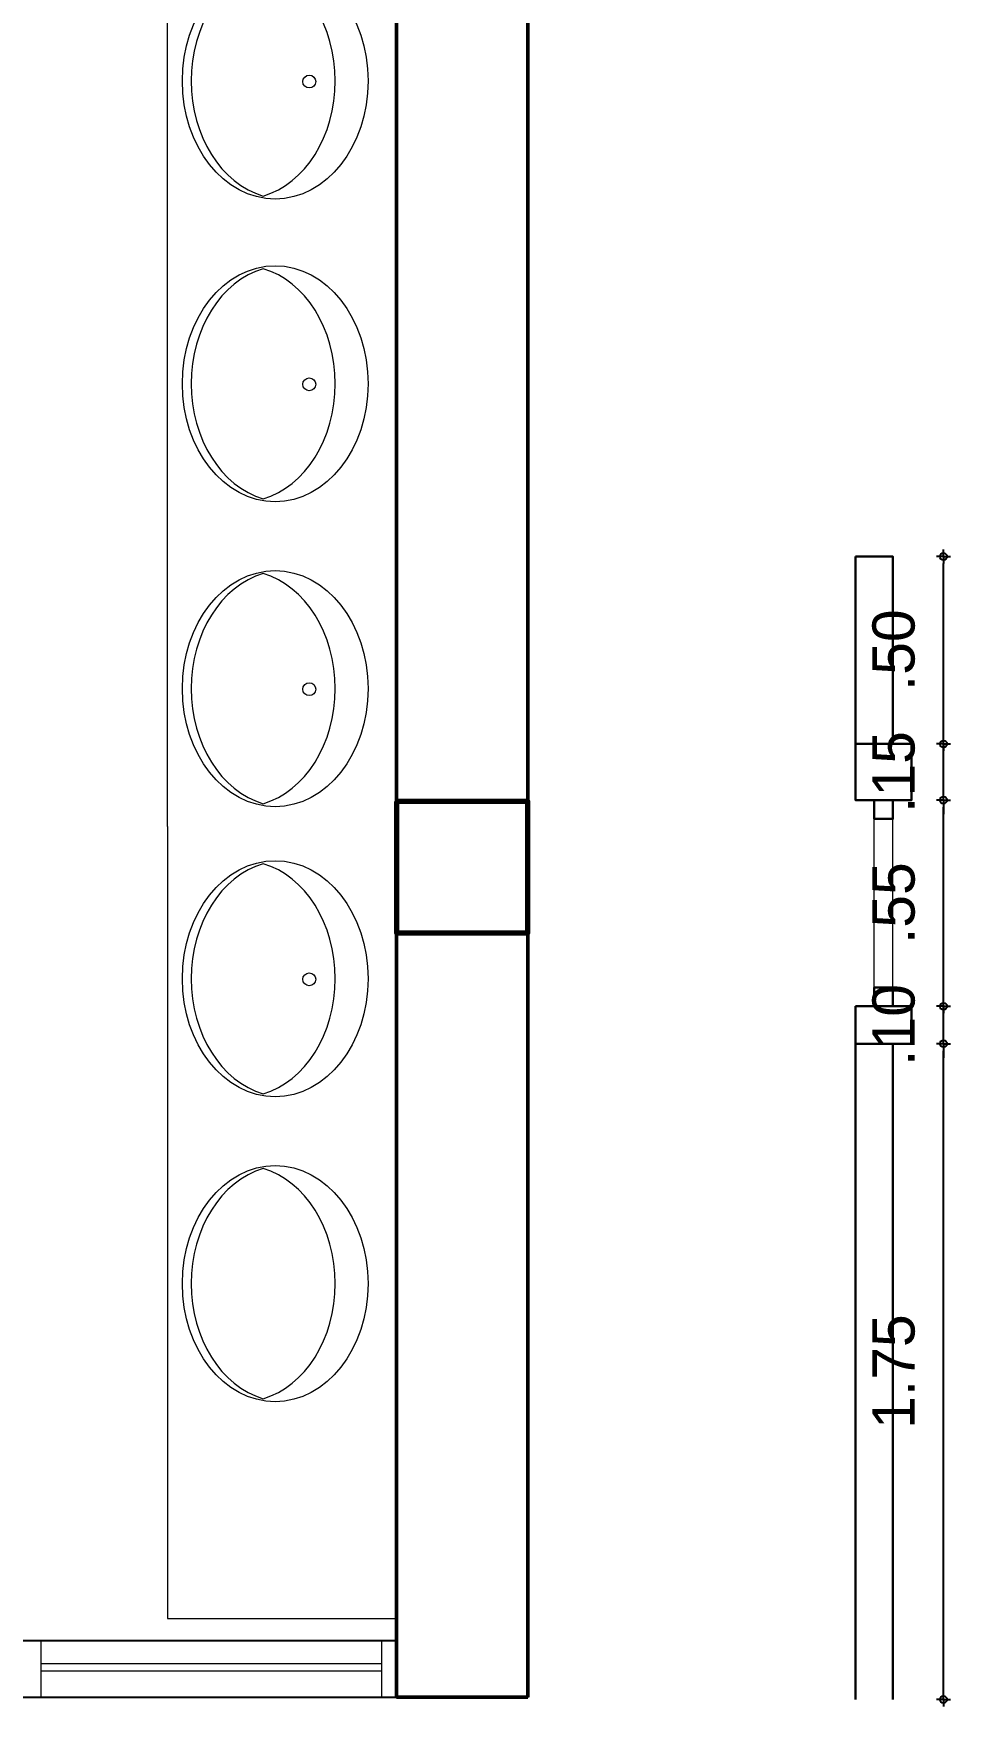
# Model space of a CAD drawing. Header units: millimetres. Extents: x -38 to 179, y -2 to 69.
# Drawn here: x 86.475 to 88.92, y 13.873 to 18.337 of the extents above; entities that cross this region are included whole.
import ezdxf

# ---------------------------------------------------------------- set-up
doc = ezdxf.new("R2010")
doc.units = ezdxf.units.MM
doc.layers.get('0').update_dxf_attribs({"color": 255})
for name, color, linetype, lineweight in [('00-Muros', 2, 'Continuous', 30), ('02 AZUL', 5, 'Continuous', 5), ('05 MAGENTA', 6, 'Continuous', 30), ('06 ROJO', 1, 'Continuous', 50), ('12 COLUMNAS', 4, 'Continuous', 70), ('14 ANTEPECHO', 3, 'Continuous', 15), ('A-PLAN5', 195, 'Continuous', 9)]:
    doc.layers.add(name, color=color, linetype=linetype, lineweight=lineweight)
doc.layers.add('X_COTAS200', color=6, linetype='Continuous')
doc.styles.add('UNAL PLANEACION', font='arial.ttf')
doc.dimstyles.new('COTAS 75', dxfattribs={"dimscale": 75, "dimtxt": 0.0015, "dimasz": 0.00025, "dimexe": 0, "dimexo": 0.00025, "dimgap": 0.001, "dimtad": 1, "dimzin": 4, "dimdsep": 46, "dimtxsty": 'UNAL PLANEACION', "dimblk": 'DIMBLK', "dimcen": 1, "dimse1": 1, "dimse2": 1, "dimclrd": 8, "dimclre": 8, "dimclrt": 256, "dimadec": 0, "dimazin": 1, "dimtfac": 1, "dimtix": 1, "dimtmove": 2, "dimatfit": 0, "dimldrblk": 'INDICE', "dimfxl": 1, "dimtolj": 1, "dimtzin": 0, "dimarcsym": 0})

# ---------------------------------------------------------------- blocks, each defined once
blk = doc.blocks.new('DIMBLK')
for p, q in [((0, 0), (-1, 0)), ((0, -1.8e-15), (0, 0.9999999999999982)), ((0, 0), (1, 0)), ((0, -1.8e-15), (0, -1.000000000000001))]:
    blk.add_line(p, q)
blk.add_circle((0, 0), 0.5)
blk = doc.blocks.new('*D206')
at = {"layer": 'Defpoints', "color": 0, "ltscale": 0.2, "transparency": 16777216}
for p in [(88.76608163168726, 15.64126074441302), (88.90095514849425, 15.64126074441302), (88.76608163168726, 13.89126074441302)]:
    blk.add_point(p, dxfattribs=at)
at = {"layer": 'X_COTAS200', "color": 8, "lineweight": -2, "ltscale": 0.2, "transparency": 16777216}
blk.add_line((88.90095514849425, 13.91001074441303), (88.90095514849425, 15.62251074441302), dxfattribs=at)
at = {"layer": 'X_COTAS200', "color": 8, "lineweight": -2, "ltscale": 0.2, "transparency": 16777216, "xscale": 0.01875, "yscale": 0.01875, "zscale": 0.01875}
for p, rotation in [((88.90095514849425, 15.64126074441302), 90), ((88.90095514849425, 13.89126074441302), 270)]:
    blk.add_blockref('DIMBLK', p, dxfattribs=dict(at, rotation=rotation))
at = {"layer": 'X_COTAS200', "ltscale": 0.2, "transparency": 16777216, "insert": (88.76851568737554, 14.766260744413), "char_height": 0.1125, "attachment_point": 5, "rotation": 90, "style": 'UNAL PLANEACION'}
blk.add_mtext('\\A1;1.75', dxfattribs=at)
blk = doc.blocks.new('INDICE')
blk.add_line((-0.1729636408933857, 3.14613411092e-05), (-1.172963640893385, 3.14613411092e-05))
blk.add_lwpolyline([(-0.5241745400111313, 0.8665636885945104), (-0.3756261582129809, 0.926771271267114), (0, 0), (-0.375963284729437, -0.9266345604041816), (-0.5244897537743328, -0.8663729410445171), (-0.1729636408933857, 3.14613411092e-05)], close=True)
blk = doc.blocks.new('*D207')
at = {"layer": 'Defpoints', "color": 0, "ltscale": 0.2, "transparency": 16777216}
for p in [(88.81608163169017, 15.74126074441885), (88.90095514849527, 15.74126074441885), (88.81608163169017, 15.64126074441302)]:
    blk.add_point(p, dxfattribs=at)
at = {"layer": 'X_COTAS200', "color": 8, "lineweight": -2, "ltscale": 0.2, "transparency": 16777216}
for p, q in [((88.90095514849527, 15.76001074441885), (88.90095514849527, 15.77876074441884)), ((88.90095514849527, 15.64126074441302), (88.90095514849527, 15.74126074441885)), ((88.90095514849527, 15.62251074441302), (88.90095514849527, 15.60376074441302))]:
    blk.add_line(p, q, dxfattribs=at)
at = {"layer": 'X_COTAS200', "color": 8, "lineweight": -2, "ltscale": 0.2, "transparency": 16777216, "xscale": 0.01875, "yscale": 0.01875, "zscale": 0.01875}
for p, rotation in [((88.90095514849527, 15.74126074441885), 270), ((88.90095514849527, 15.64126074441302), 90)]:
    blk.add_blockref('DIMBLK', p, dxfattribs=dict(at, rotation=rotation))
at = {"layer": 'X_COTAS200', "ltscale": 0.2, "transparency": 16777216, "insert": (88.76851568737656, 15.69126074441591), "char_height": 0.1125, "attachment_point": 5, "rotation": 90, "style": 'UNAL PLANEACION'}
blk.add_mtext('\\A1;.10', dxfattribs=at)
blk = doc.blocks.new('*D208')
at = {"layer": 'Defpoints', "color": 0, "ltscale": 0.2, "transparency": 16777216}
for p in [(88.81608163169017, 16.29126074443631), (88.9009551484947, 16.29126074443631), (88.81608163169017, 15.74126074441885)]:
    blk.add_point(p, dxfattribs=at)
at = {"layer": 'X_COTAS200', "color": 8, "lineweight": -2, "ltscale": 0.2, "transparency": 16777216}
blk.add_line((88.9009551484947, 15.76001074441885), (88.9009551484947, 16.27251074443631), dxfattribs=at)
at = {"layer": 'X_COTAS200', "color": 8, "lineweight": -2, "ltscale": 0.2, "transparency": 16777216, "xscale": 0.01875, "yscale": 0.01875, "zscale": 0.01875}
for p, rotation in [((88.9009551484947, 16.29126074443631), 90), ((88.9009551484947, 15.74126074441885), 270)]:
    blk.add_blockref('DIMBLK', p, dxfattribs=dict(at, rotation=rotation))
at = {"layer": 'X_COTAS200', "ltscale": 0.2, "transparency": 16777216, "insert": (88.76874590565704, 16.01626074442754), "char_height": 0.1125, "attachment_point": 5, "rotation": 90, "style": 'UNAL PLANEACION'}
blk.add_mtext('\\A1;.55', dxfattribs=at)
blk = doc.blocks.new('*D209')
at = {"layer": 'Defpoints', "color": 0, "ltscale": 0.2, "transparency": 16777216}
for p in [(88.81608163169017, 16.44126074443049), (88.90095514849573, 16.44126074443049), (88.81608163169017, 16.29126074443631)]:
    blk.add_point(p, dxfattribs=at)
at = {"layer": 'X_COTAS200', "color": 8, "lineweight": -2, "ltscale": 0.2, "transparency": 16777216}
for p, q in [((88.90095514849573, 16.46001074443049), (88.90095514849573, 16.47876074443049)), ((88.90095514849573, 16.29126074443631), (88.90095514849573, 16.44126074443049)), ((88.90095514849573, 16.27251074443631), (88.90095514849573, 16.25376074443631))]:
    blk.add_line(p, q, dxfattribs=at)
at = {"layer": 'X_COTAS200', "color": 8, "lineweight": -2, "ltscale": 0.2, "transparency": 16777216, "xscale": 0.01875, "yscale": 0.01875, "zscale": 0.01875}
for p, rotation in [((88.90095514849573, 16.44126074443049), 270), ((88.90095514849573, 16.29126074443631), 90)]:
    blk.add_blockref('DIMBLK', p, dxfattribs=dict(at, rotation=rotation))
at = {"layer": 'X_COTAS200', "ltscale": 0.2, "transparency": 16777216, "insert": (88.76851568737702, 16.36626074443337), "char_height": 0.1125, "attachment_point": 5, "rotation": 90, "style": 'UNAL PLANEACION'}
blk.add_mtext('\\A1;.15', dxfattribs=at)
blk = doc.blocks.new('*D210')
at = {"layer": 'Defpoints', "color": 0, "ltscale": 0.2, "transparency": 16777216}
for p in [(88.76608163168726, 16.94126074443049), (88.90095514849516, 16.94126074443049), (88.76608163168726, 16.44126074443049)]:
    blk.add_point(p, dxfattribs=at)
at = {"layer": 'X_COTAS200', "color": 8, "lineweight": -2, "ltscale": 0.2, "transparency": 16777216}
blk.add_line((88.90095514849516, 16.46001074443049), (88.90095514849516, 16.92251074443049), dxfattribs=at)
at = {"layer": 'X_COTAS200', "color": 8, "lineweight": -2, "ltscale": 0.2, "transparency": 16777216, "xscale": 0.01875, "yscale": 0.01875, "zscale": 0.01875}
for p, rotation in [((88.90095514849516, 16.94126074443049), 90), ((88.90095514849516, 16.44126074443049), 270)]:
    blk.add_blockref('DIMBLK', p, dxfattribs=dict(at, rotation=rotation))
at = {"layer": 'X_COTAS200', "ltscale": 0.2, "transparency": 16777216, "insert": (88.76851568737645, 16.69126074443045), "char_height": 0.1125, "attachment_point": 5, "rotation": 90, "style": 'UNAL PLANEACION'}
blk.add_mtext('\\A1;.50', dxfattribs=at)

msp = doc.modelspace()

# ---------------------------------------------------------------- linework, layer by layer
for points in [[(87.44240493923826, 13.89745717959522), (87.79240493924408, 13.89745717959522), (87.79240493924408, 21.31245717958882), (87.44240493923826, 21.31245717958882)], [(84.44240493923826, 13.89745717959522), (87.44240493923826, 13.89745717959522), (87.44240493923826, 14.0474571795894), (84.44240493923826, 14.0474571795894)]]:
    msp.add_lwpolyline(points, close=True)
at = {"layer": '00-Muros'}
msp.add_line((88.66608163168141, 13.89126074441302), (88.66608163168141, 15.74126074441884), dxfattribs=at)
for points in [[(88.66608163168141, 16.44126074443048), (88.81608163169014, 16.44126074443048), (88.81608163169014, 16.2912607444363), (88.66608163168141, 16.2912607444363), (88.66608163168141, 16.94126074443048)], [(88.66608163168141, 16.94126074443048), (88.76608163168723, 16.94126074443048), (88.76608163168723, 16.44126074443048)], [(88.66608163168141, 15.74126074441884), (88.81608163169014, 15.74126074441884), (88.81608163169014, 15.64126074441302), (88.66608163168141, 15.64126074441302)], [(88.76608163168723, 13.89126074441302), (88.76608163168723, 15.64126074441302)]]:
    msp.add_lwpolyline(points, dxfattribs=at)
at = {"layer": '02 AZUL'}
for p, q in [((86.83240493923768, 16.22095506214464), (86.83240493923768, 18.60245717959697)), ((86.83240493923768, 16.22095506214464), (86.83240493923768, 14.10745717958707)), ((86.49573827258246, 13.89745717959522), (86.49573827258246, 14.0474571795894)), ((86.49573827258246, 13.98745717959173), (87.40240493924466, 13.98745717959173)), ((86.49573827258246, 13.96745717958765), (87.40240493924466, 13.96745717958765))]:
    msp.add_line(p, q, dxfattribs=at)
for points in [[(86.83240493923768, 14.10745717958707), (87.44240493923826, 14.10745717958707)], [(87.40240493924466, 14.0474571795894), (87.40240493924466, 13.89745717959522)]]:
    msp.add_lwpolyline(points, dxfattribs=at)
for centre in [(87.21005044932645, 18.20883812216562), (87.21005044932645, 17.40095685490451), (87.21005044932645, 16.58727460780574), (87.21005044932645, 15.81321528119952)]:
    msp.add_circle(centre, 0.01716756416631142, dxfattribs=at)
for centre in [(87.11918633342248, 18.21032957949137), (87.11918633342248, 17.40244831223026), (87.11918633342248, 16.58876606513149), (87.11918633342248, 15.81470673852527), (87.11918633342248, 15.00102449144106)]:
    msp.add_ellipse(centre, major_axis=(7.715274834628356e-17, 0.3150000000000013), ratio=0.7857142857142886, dxfattribs=at)
for centre, start_param, end_param in [((87.14268392667691, 18.21032957949137), 0.2257002037301241, 2.915892449859669), ((87.03190844005258, 18.21032957949137), 3.367292857314868, 6.057485103449462), ((87.14268392667691, 17.40244831223026), 0.2257002037301241, 2.915892449859669), ((87.03190844005258, 17.40244831223026), 3.367292857314868, 6.057485103449462), ((87.14268392667691, 16.58876606513149), 0.2257002037301241, 2.915892449859669), ((87.03190844005258, 16.58876606513149), 3.367292857314868, 6.057485103449462), ((87.14268392667691, 15.81470673852527), 0.2257002037301241, 2.915892449859669), ((87.03190844005258, 15.81470673852527), 3.367292857314868, 6.057485103449462), ((87.14268392667691, 15.00102449144106), 0.2257002037301241, 2.915892449859669), ((87.03190844005258, 15.00102449144106), 3.367292857314868, 6.057485103449462)]:
    msp.add_ellipse(centre, major_axis=(7.715274834628356e-17, 0.3150000000000013), ratio=0.7857142857142886, start_param=start_param, end_param=end_param, dxfattribs=at)
at = {"layer": '05 MAGENTA'}
for points in [[(88.71608163168432, 16.24126074441884), (88.71608163168432, 16.2912607444363), (88.76608163168723, 16.2912607444363), (88.76608163168723, 16.24126074441884)], [(88.71608163168432, 15.74126074441884), (88.71608163168432, 15.7912607444363), (88.76608163168723, 15.7912607444363), (88.76608163168723, 15.74126074441884)]]:
    msp.add_lwpolyline(points, close=True, dxfattribs=at)
at = {"layer": '06 ROJO'}
for p, q in [((87.79240493924408, 16.28745717959464), (87.79240493924408, 21.43236324397367)), ((87.44240493923826, 20.82745717958824), (87.44240493923826, 13.89745717959522)), ((87.79240493924408, 13.89745717959522), (87.79240493924408, 15.93745717958882)), ((87.44240493923826, 13.89745717959522), (87.79240493924408, 13.89745717959522))]:
    msp.add_line(p, q, dxfattribs=at)
at = {"layer": '12 COLUMNAS'}
msp.add_lwpolyline([(87.44240493923826, 16.28745717959464), (87.44240493923826, 15.93745717958882), (87.79240493924408, 15.93745717958882), (87.79240493924408, 16.28745717959464)], close=True, dxfattribs=at)
at = {"layer": '14 ANTEPECHO'}
for p, q in [((81.6424049392499, 14.0474571795894), (87.44240493923826, 14.0474571795894)), ((81.6424049392499, 13.89745717959522), (87.44240493923826, 13.89745717959522))]:
    msp.add_line(p, q, dxfattribs=at)
at = {"layer": 'A-PLAN5'}
for points in [[(88.71608163168432, 15.7912607444363), (88.71608163168432, 16.24126074441884)], [(88.76608163168723, 15.7912607444363), (88.76608163168723, 16.24126074441884)]]:
    msp.add_lwpolyline(points, dxfattribs=at)

# ---------------------------------------------------------------- dimensions: what is measured, and where the dimension line sits
at = {"layer": 'X_COTAS200', "ltscale": 0.2}
for base, p1, p2, picture, middle in [((88.90095514849516, 16.94126074443049), (88.76608163168723, 16.44126074443048), (88.76608163168723, 16.94126074443048), '*D210', (88.76851568737645, 16.69126074443045)), ((88.90095514849573, 16.44126074443049), (88.81608163169014, 16.2912607444363), (88.81608163169014, 16.44126074443048), '*D209', (88.76851568737702, 16.36626074443337)), ((88.9009551484947, 16.29126074443631), (88.81608163169014, 15.74126074441884), (88.81608163169014, 16.2912607444363), '*D208', (88.76874590565704, 16.01626074442754)), ((88.90095514849527, 15.74126074441885), (88.81608163169014, 15.64126074441302), (88.81608163169014, 15.74126074441884), '*D207', (88.76851568737656, 15.69126074441591)), ((88.90095514849425, 15.64126074441302), (88.76608163168723, 13.89126074441302), (88.76608163168723, 15.64126074441302), '*D206', (88.76851568737554, 14.766260744413))]:
    dim = msp.add_linear_dim(base=base, p1=p1, p2=p2, angle=90, dimstyle='COTAS 75', dxfattribs=at)
    dim.commit()
    dim.dimension.update_dxf_attribs({"geometry": picture, "text_midpoint": middle})

doc.saveas('drawing.dxf')
